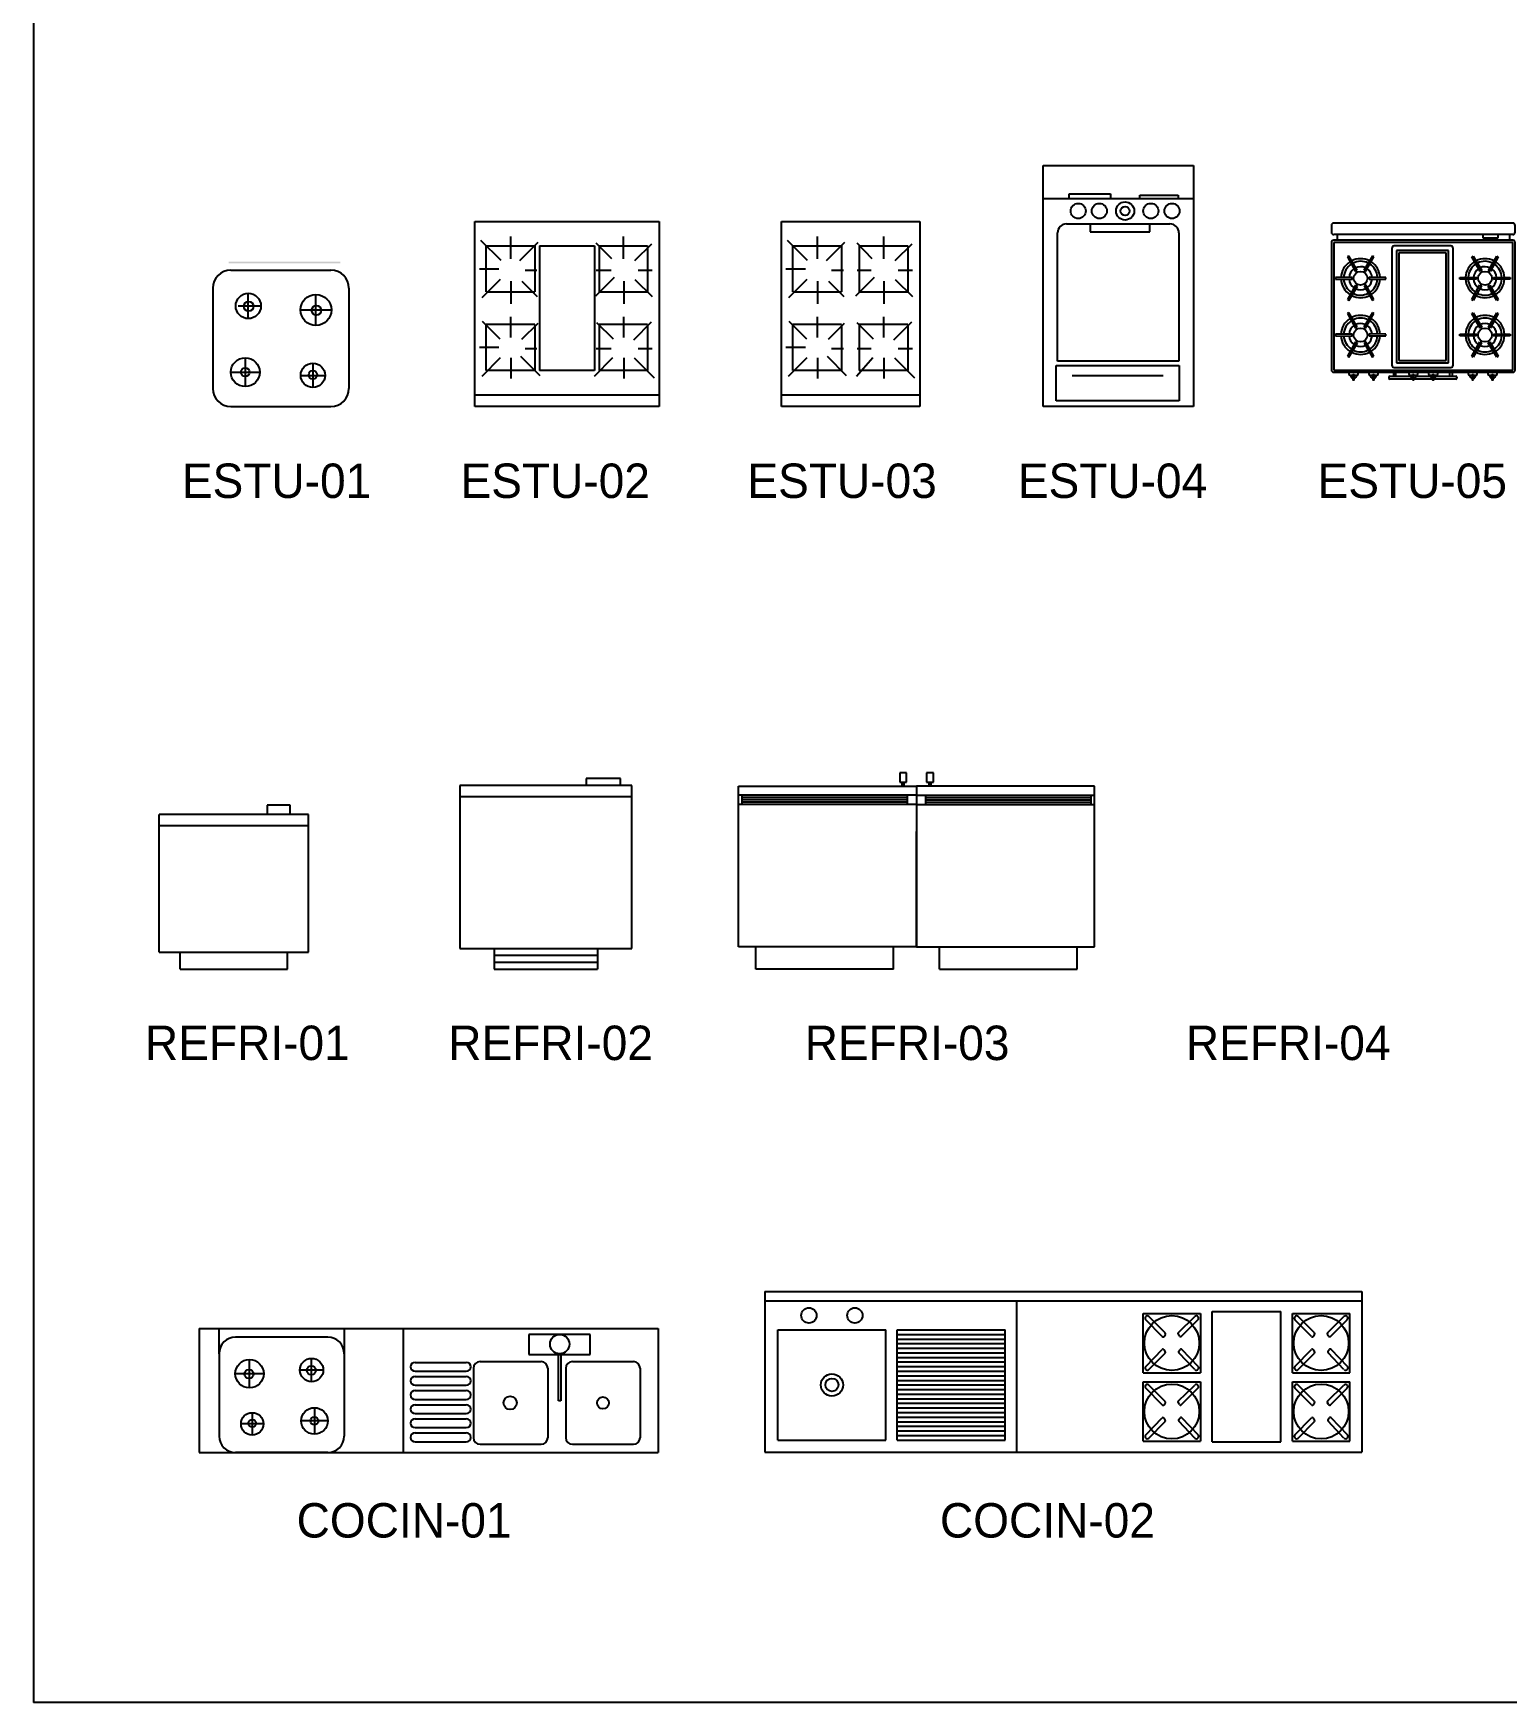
# Model space of a CAD drawing. Header units: millimetres. Extents: x 203.7 to 271.7, y 165.9 to 194.2.
# Drawn here: x 250.18 to 256.6, y 165.89 to 173.16 of the extents above; entities that cross this region are included whole.
import ezdxf

# ---------------------------------------------------------------- set-up
doc = ezdxf.new("R2010")
doc.units = ezdxf.units.MM
doc.layers.add('ACCESORI', color=252, linetype='Continuous')

# ---------------------------------------------------------------- blocks, each defined once
blk = doc.blocks.new('ESTU-05')
for p, q in [((0.3991, 0.0011), (-0.3809, 0.0011)), ((-0.3909, -0.0089), (-0.3909, -0.0389)), ((0.3991, -0.0489), (-0.3809, -0.0489)), ((-0.3659, -0.0489), (-0.3659, -0.0739)), ((0.268, -0.0489), (0.268, -0.0634)), ((0.268, -0.0634), (0.3352, -0.0634)), ((0.2736, -0.0634), (0.2736, -0.0665)), ((0.2736, -0.0665), (0.3305, -0.0721)), ((0.3305, -0.0721), (0.33, -0.0634)), ((0.3352, -0.0634), (0.3352, -0.0489)), ((0.3841, -0.0489), (0.3841, -0.0739)), ((0.4091, -0.0389), (0.4091, -0.0089)), ((-0.3909, -0.0839), (-0.3909, -0.6389)), ((0.3991, -0.0739), (-0.3809, -0.0739)), ((0.3991, -0.0839), (-0.3809, -0.0839)), ((-0.3809, -0.0839), (-0.3809, -0.6389)), ((-0.3153, -0.1427), (-0.3217, -0.1464)), ((-0.2791, -0.2054), (-0.3153, -0.1427)), ((-0.2125, -0.1427), (-0.2497, -0.2048)), ((-0.2061, -0.1464), (-0.2125, -0.1427)), ((-0.1277, -0.1085), (-0.1277, -0.6179)), ((0.1289, -0.0985), (-0.1177, -0.0985)), ((0.1189, -0.1185), (-0.1077, -0.1185)), ((-0.1077, -0.1185), (-0.1077, -0.6079)), ((0.1089, -0.1285), (-0.0977, -0.1285)), ((-0.0977, -0.1285), (-0.0977, -0.5979)), ((0.1089, -0.5979), (0.1089, -0.1285)), ((0.1189, -0.6079), (0.1189, -0.1185)), ((0.1389, -0.6179), (0.1389, -0.1085)), ((0.2199, -0.1464), (0.2263, -0.1427)), ((0.2263, -0.1427), (0.2636, -0.2048)), ((0.2929, -0.2054), (0.3291, -0.1427)), ((0.3291, -0.1427), (0.3355, -0.1464)), ((0.3991, -0.6389), (0.3991, -0.0839)), ((0.4091, -0.6389), (0.4091, -0.0839)), ((-0.3217, -0.1464), (-0.2865, -0.2097)), ((-0.2865, -0.2097), (-0.2791, -0.2054)), ((-0.2497, -0.2048), (-0.2423, -0.2091)), ((-0.2423, -0.2091), (-0.2061, -0.1464)), ((0.2561, -0.2091), (0.2199, -0.1464)), ((0.2636, -0.2048), (0.2561, -0.2091)), ((0.3004, -0.2097), (0.2929, -0.2054)), ((0.3355, -0.1464), (0.3004, -0.2097)), ((-0.3007, -0.2354), (-0.3731, -0.2354)), ((-0.3731, -0.2354), (-0.3731, -0.2428)), ((-0.3731, -0.2428), (-0.3007, -0.244)), ((-0.2855, -0.2692), (-0.3217, -0.3318)), ((-0.3153, -0.3355), (-0.278, -0.2735)), ((-0.3007, -0.244), (-0.3007, -0.2354)), ((-0.278, -0.2735), (-0.2855, -0.2692)), ((-0.2412, -0.2685), (-0.2487, -0.2728)), ((-0.2487, -0.2728), (-0.2125, -0.3355)), ((-0.2061, -0.3318), (-0.2412, -0.2685)), ((-0.1547, -0.2354), (-0.2271, -0.2342)), ((-0.2271, -0.2342), (-0.2271, -0.2428)), ((-0.2271, -0.2428), (-0.1547, -0.2428)), ((-0.1547, -0.2428), (-0.1547, -0.2354)), ((0.1685, -0.2354), (0.2409, -0.2342)), ((0.1685, -0.2428), (0.1685, -0.2354)), ((0.2409, -0.2428), (0.1685, -0.2428)), ((0.2199, -0.3318), (0.2551, -0.2685)), ((0.2625, -0.2728), (0.2263, -0.3355)), ((0.2409, -0.2342), (0.2409, -0.2428)), ((0.2551, -0.2685), (0.2625, -0.2728)), ((0.2919, -0.2735), (0.2993, -0.2692)), ((0.3291, -0.3355), (0.2919, -0.2735)), ((0.2993, -0.2692), (0.3355, -0.3318)), ((0.3145, -0.2354), (0.3869, -0.2354)), ((0.3145, -0.244), (0.3145, -0.2354)), ((0.3869, -0.2428), (0.3145, -0.244)), ((0.3869, -0.2354), (0.3869, -0.2428)), ((-0.3217, -0.3318), (-0.3153, -0.3355)), ((-0.2125, -0.3355), (-0.2061, -0.3318)), ((0.2263, -0.3355), (0.2199, -0.3318)), ((0.3355, -0.3318), (0.3291, -0.3355)), ((-0.3153, -0.3898), (-0.3217, -0.3934)), ((-0.3217, -0.3934), (-0.2865, -0.4567)), ((-0.2791, -0.4524), (-0.3153, -0.3898)), ((-0.2125, -0.3898), (-0.2497, -0.4518)), ((-0.2423, -0.4561), (-0.2061, -0.3934)), ((-0.2061, -0.3934), (-0.2125, -0.3898)), ((0.2199, -0.3934), (0.2263, -0.3898)), ((0.2561, -0.4561), (0.2199, -0.3934)), ((0.2263, -0.3898), (0.2636, -0.4518)), ((0.2929, -0.4524), (0.3291, -0.3898)), ((0.3355, -0.3934), (0.3004, -0.4567)), ((0.3291, -0.3898), (0.3355, -0.3934)), ((-0.3731, -0.4825), (-0.3731, -0.4898)), ((-0.3007, -0.4825), (-0.3731, -0.4825)), ((-0.3731, -0.4898), (-0.3007, -0.4911)), ((-0.3007, -0.4911), (-0.3007, -0.4825)), ((-0.2865, -0.4567), (-0.2791, -0.4524)), ((-0.2497, -0.4518), (-0.2423, -0.4561)), ((-0.2271, -0.4812), (-0.2271, -0.4898)), ((-0.1547, -0.4825), (-0.2271, -0.4812)), ((-0.2271, -0.4898), (-0.1547, -0.4898)), ((-0.1547, -0.4897), (-0.1547, -0.4824)), ((0.1685, -0.4825), (0.2409, -0.4812)), ((0.1685, -0.4899), (0.1685, -0.4826)), ((0.2409, -0.4898), (0.1685, -0.4898)), ((0.2409, -0.4812), (0.2409, -0.4898)), ((0.2636, -0.4518), (0.2561, -0.4561)), ((0.3004, -0.4567), (0.2929, -0.4524)), ((0.3145, -0.4911), (0.3145, -0.4825)), ((0.3145, -0.4825), (0.3869, -0.4825)), ((0.3869, -0.4898), (0.3145, -0.4911)), ((0.3869, -0.4825), (0.3869, -0.4898)), ((-0.2855, -0.5162), (-0.3217, -0.5789)), ((-0.3217, -0.5789), (-0.3153, -0.5825)), ((-0.3153, -0.5825), (-0.278, -0.5205)), ((-0.278, -0.5205), (-0.2855, -0.5162)), ((-0.2412, -0.5156), (-0.2487, -0.5199)), ((-0.2487, -0.5199), (-0.2125, -0.5825)), ((-0.2061, -0.5789), (-0.2412, -0.5156)), ((-0.2125, -0.5825), (-0.2061, -0.5789)), ((0.2199, -0.5789), (0.2551, -0.5156)), ((0.2263, -0.5825), (0.2199, -0.5789)), ((0.2625, -0.5199), (0.2263, -0.5825)), ((0.2551, -0.5156), (0.2625, -0.5199)), ((0.2919, -0.5205), (0.2993, -0.5162)), ((0.3291, -0.5825), (0.2919, -0.5205)), ((0.2993, -0.5162), (0.3355, -0.5789)), ((0.3355, -0.5789), (0.3291, -0.5825)), ((-0.3809, -0.6389), (0.3991, -0.6389)), ((-0.3809, -0.6489), (0.3991, -0.6489)), ((-0.3146, -0.6489), (-0.3146, -0.6569)), ((-0.2746, -0.6569), (-0.2746, -0.6489)), ((-0.2281, -0.6489), (-0.2281, -0.6569)), ((-0.1881, -0.6569), (-0.1881, -0.6489)), ((-0.1203, -0.6489), (-0.1203, -0.6654)), ((-0.1177, -0.6279), (0.1289, -0.6279)), ((-0.1103, -0.6654), (-0.1103, -0.6489)), ((-0.1077, -0.6079), (0.1189, -0.6079)), ((-0.0977, -0.5979), (0.1089, -0.5979)), ((-0.0545, -0.6489), (-0.0545, -0.6569)), ((-0.0145, -0.6569), (-0.0145, -0.6489)), ((0.0321, -0.6489), (0.0321, -0.6569)), ((0.0721, -0.6569), (0.0721, -0.6489)), ((0.1249, -0.6654), (0.1249, -0.6489)), ((0.1349, -0.6489), (0.1349, -0.6654)), ((0.2043, -0.6489), (0.2043, -0.6569)), ((0.2443, -0.6569), (0.2443, -0.6489)), ((0.2907, -0.6489), (0.2907, -0.6569)), ((0.3307, -0.6569), (0.3307, -0.6489)), ((-0.3096, -0.6619), (-0.2975, -0.6619)), ((-0.2975, -0.66), (-0.2975, -0.6803)), ((-0.2965, -0.659), (-0.2926, -0.659)), ((-0.2965, -0.6813), (-0.2926, -0.6813)), ((-0.2916, -0.6803), (-0.2916, -0.66)), ((-0.2916, -0.6619), (-0.2796, -0.6619)), ((-0.2231, -0.6619), (-0.2111, -0.6619)), ((-0.2111, -0.66), (-0.2111, -0.6803)), ((-0.2101, -0.659), (-0.2062, -0.659)), ((-0.2101, -0.6813), (-0.2062, -0.6813)), ((-0.2052, -0.6803), (-0.2052, -0.66)), ((-0.2052, -0.6619), (-0.1931, -0.6619)), ((-0.1404, -0.6704), (-0.1404, -0.674)), ((-0.1354, -0.6654), (-0.0471, -0.6654)), ((-0.0374, -0.679), (-0.1354, -0.679)), ((-0.0495, -0.6619), (-0.0374, -0.6619)), ((-0.0374, -0.66), (-0.0374, -0.6803)), ((-0.0364, -0.659), (-0.0326, -0.659)), ((-0.0364, -0.6813), (-0.0326, -0.6813)), ((-0.0316, -0.6803), (-0.0316, -0.66)), ((-0.0316, -0.6619), (-0.0195, -0.6619)), ((0.0491, -0.679), (-0.0316, -0.679)), ((-0.0219, -0.6654), (0.0394, -0.6654)), ((0.0371, -0.6619), (0.0491, -0.6619)), ((0.0491, -0.66), (0.0491, -0.6803)), ((0.0501, -0.659), (0.054, -0.659)), ((0.0501, -0.6813), (0.054, -0.6813)), ((0.055, -0.6803), (0.055, -0.66)), ((0.055, -0.6619), (0.0671, -0.6619)), ((0.1508, -0.679), (0.055, -0.679)), ((0.0647, -0.6654), (0.1508, -0.6654)), ((0.1558, -0.6704), (0.1558, -0.674)), ((0.2093, -0.6619), (0.2214, -0.6619)), ((0.2214, -0.66), (0.2214, -0.6803)), ((0.2224, -0.659), (0.2262, -0.659)), ((0.2224, -0.6813), (0.2262, -0.6813)), ((0.2272, -0.6803), (0.2272, -0.66)), ((0.2272, -0.6619), (0.2393, -0.6619)), ((0.2957, -0.6619), (0.3078, -0.6619)), ((0.3078, -0.66), (0.3078, -0.6803)), ((0.3088, -0.659), (0.3127, -0.659)), ((0.3088, -0.6813), (0.3127, -0.6813)), ((0.3137, -0.6803), (0.3137, -0.66)), ((0.3137, -0.6619), (0.3257, -0.6619))]:
    blk.add_line(p, q)
for centre in [(-0.264, -0.2393), (0.2778, -0.2393), (-0.264, -0.4864), (0.2778, -0.4864)]:
    blk.add_circle(centre, 0.0302)
for centre, radius, start, end in [((-0.3809, -0.0089), 0.01, 90, 180), ((0.3991, -0.0089), 0.01, 360, 90), ((-0.3809, -0.0389), 0.01, 180, 270), ((0.3991, -0.0389), 0.01, 270, 360), ((-0.3809, -0.0839), 0.01, 90, 180), ((-0.1177, -0.1085), 0.01, 90, 180), ((0.1289, -0.1085), 0.01, 0, 90), ((0.3991, -0.0839), 0.01, 0, 90), ((-0.2641, -0.239), 0.085, 122.64753, 177.58), ((-0.2639, -0.2391), 0.0736, 123.33754, 177.13402), ((-0.264, -0.2393), 0.0503, 125.13945, 175.5702), ((-0.2641, -0.239), 0.085, 62.58907, 117.41028), ((-0.2639, -0.2391), 0.0736, 63.33754, 117.13402), ((-0.264, -0.2393), 0.0503, 65.37866, 115.60828), ((-0.264, -0.2393), 0.0503, 5.57548, 55.84519), ((-0.2639, -0.2391), 0.0736, 3.33754, 57.13402), ((-0.2641, -0.239), 0.085, 2.7, 57.34914), ((0.2779, -0.239), 0.085, 122.65086, 177.3), ((0.2777, -0.2391), 0.0736, 122.86598, 176.66246), ((0.2778, -0.2393), 0.0503, 124.15481, 174.42452), ((0.2779, -0.239), 0.085, 62.58972, 117.41093), ((0.2777, -0.2391), 0.0736, 62.86598, 116.66246), ((0.2778, -0.2393), 0.0503, 64.39172, 114.62134), ((0.2778, -0.2393), 0.0503, 4.4298, 54.86055), ((0.2777, -0.2391), 0.0736, 2.86598, 56.66246), ((0.2779, -0.239), 0.085, 2.42, 57.35247), ((-0.2641, -0.239), 0.085, 182.81695, 237.68856), ((-0.2639, -0.2391), 0.0736, 183.33754, 237.13402), ((-0.264, -0.2393), 0.0503, 185.097, 235.76905), ((-0.264, -0.2393), 0.0503, 245.29371, 296.00592), ((-0.264, -0.2393), 0.0503, 305.53298, 356.04398), ((-0.2639, -0.2391), 0.0736, 303.33754, 357.13402), ((-0.2641, -0.239), 0.085, 302.86942, 357.45772), ((0.2779, -0.239), 0.085, 182.54228, 237.13058), ((0.2777, -0.2391), 0.0736, 182.86598, 236.66246), ((0.2778, -0.2393), 0.0503, 183.95602, 234.46702), ((0.2778, -0.2393), 0.0503, 243.99408, 294.70629), ((0.2778, -0.2393), 0.0503, 304.23095, 354.903), ((0.2777, -0.2391), 0.0736, 302.86598, 356.66246), ((0.2779, -0.239), 0.085, 302.31144, 357.18305), ((-0.2641, -0.239), 0.085, 242.92791, 297.62742), ((-0.2639, -0.2391), 0.0736, 243.33754, 297.13402), ((0.2779, -0.239), 0.085, 242.37258, 297.07209), ((0.2777, -0.2391), 0.0736, 242.86598, 296.66246), ((-0.2641, -0.4861), 0.085, 122.64753, 177.58), ((-0.2639, -0.4862), 0.0736, 123.33754, 177.13402), ((-0.2641, -0.4861), 0.085, 62.58907, 117.41028), ((-0.2639, -0.4862), 0.0736, 63.33754, 117.13402), ((-0.264, -0.4864), 0.0503, 65.37866, 115.60828), ((-0.2639, -0.4862), 0.0736, 3.33754, 57.13402), ((-0.2641, -0.4861), 0.085, 2.7, 57.34914), ((0.2779, -0.4861), 0.085, 122.65086, 177.3), ((0.2777, -0.4862), 0.0736, 122.86598, 176.66246), ((0.2779, -0.4861), 0.085, 62.58972, 117.41093), ((0.2777, -0.4862), 0.0736, 62.86598, 116.66246), ((0.2778, -0.4864), 0.0503, 64.39172, 114.62134), ((0.2777, -0.4862), 0.0736, 2.86598, 56.66246), ((0.2779, -0.4861), 0.085, 2.42, 57.35247), ((-0.2641, -0.4861), 0.085, 182.81695, 237.68856), ((-0.2639, -0.4862), 0.0736, 183.33754, 237.13402), ((-0.264, -0.4864), 0.0503, 125.13945, 175.5702), ((-0.264, -0.4864), 0.0503, 185.097, 235.76905), ((-0.264, -0.4864), 0.0503, 5.57548, 55.84519), ((-0.264, -0.4864), 0.0503, 305.53298, 356.04398), ((-0.2639, -0.4862), 0.0736, 303.33754, 357.13402), ((-0.2641, -0.4861), 0.085, 302.86942, 357.45772), ((0.2779, -0.4861), 0.085, 182.54228, 237.13058), ((0.2777, -0.4862), 0.0736, 182.86598, 236.66246), ((0.2778, -0.4864), 0.0503, 183.95602, 234.46702), ((0.2778, -0.4864), 0.0503, 124.15481, 174.42452), ((0.2778, -0.4864), 0.0503, 304.23095, 354.903), ((0.2778, -0.4864), 0.0503, 4.4298, 54.86055), ((0.2777, -0.4862), 0.0736, 302.86598, 356.66246), ((0.2779, -0.4861), 0.085, 302.31144, 357.18305), ((-0.2641, -0.4861), 0.085, 242.92791, 297.62742), ((-0.2639, -0.4862), 0.0736, 243.33754, 297.13402), ((-0.264, -0.4864), 0.0503, 245.29371, 296.00592), ((0.2779, -0.4861), 0.085, 242.37258, 297.07209), ((0.2777, -0.4862), 0.0736, 242.86598, 296.66246), ((0.2778, -0.4864), 0.0503, 243.99408, 294.70629), ((-0.3809, -0.6389), 0.01, 180, 270), ((-0.1177, -0.6179), 0.01, 180, 270), ((0.1289, -0.6179), 0.01, 270, 0), ((0.3991, -0.6389), 0.01, 270, 0), ((-0.3096, -0.6569), 0.005, 180, 270), ((-0.2946, -0.6625), 0.0129, 177.39525, 256.86344), ((-0.2965, -0.66), 0.001, 90, 180), ((-0.2965, -0.6803), 0.001, 180, 270), ((-0.2926, -0.66), 0.001, 0, 90), ((-0.2926, -0.6803), 0.001, 270, 0), ((-0.2946, -0.6625), 0.0129, 283.13656, 2.60475), ((-0.2796, -0.6569), 0.005, 270, 0), ((-0.2231, -0.6569), 0.005, 180, 270), ((-0.2081, -0.6625), 0.0129, 177.39525, 256.86344), ((-0.2101, -0.66), 0.001, 90, 180), ((-0.2101, -0.6803), 0.001, 180, 270), ((-0.2062, -0.66), 0.001, 0, 90), ((-0.2062, -0.6803), 0.001, 270, 0), ((-0.2081, -0.6625), 0.0129, 283.13656, 2.60475), ((-0.1931, -0.6569), 0.005, 270, 0), ((-0.1354, -0.6704), 0.005, 90, 180), ((-0.1354, -0.674), 0.005, 180, 270), ((-0.1394, -0.678), 0.001, 180, 270), ((-0.0495, -0.6569), 0.005, 180, 270), ((-0.0345, -0.6625), 0.0129, 177.39525, 256.86344), ((-0.0364, -0.66), 0.001, 90, 180), ((-0.0364, -0.6803), 0.001, 180, 270), ((-0.0326, -0.66), 0.001, 0, 90), ((-0.0326, -0.6803), 0.001, 270, 0), ((-0.0345, -0.6625), 0.0129, 283.13656, 2.60475), ((-0.0195, -0.6569), 0.005, 270, 0), ((0.0371, -0.6569), 0.005, 180, 270), ((0.0521, -0.6625), 0.0129, 177.39525, 256.86344), ((0.0501, -0.66), 0.001, 90, 180), ((0.0501, -0.6803), 0.001, 180, 270), ((0.054, -0.66), 0.001, 0, 90), ((0.054, -0.6803), 0.001, 270, 0), ((0.0521, -0.6625), 0.0129, 283.13656, 2.60475), ((0.0671, -0.6569), 0.005, 270, 0), ((0.1508, -0.6704), 0.005, 0, 90), ((0.1508, -0.674), 0.005, 270, 0), ((0.2093, -0.6569), 0.005, 180, 270), ((0.2243, -0.6625), 0.0129, 177.39525, 256.86344), ((0.2224, -0.66), 0.001, 90, 180), ((0.2224, -0.6803), 0.001, 180, 270), ((0.2262, -0.66), 0.001, 0, 90), ((0.2262, -0.6803), 0.001, 270, 0), ((0.2243, -0.6625), 0.0129, 283.13656, 2.60475), ((0.2393, -0.6569), 0.005, 270, 0), ((0.2957, -0.6569), 0.005, 180, 270), ((0.3107, -0.6625), 0.0129, 177.39525, 256.86344), ((0.3088, -0.66), 0.001, 90, 180), ((0.3088, -0.6803), 0.001, 180, 270), ((0.3127, -0.66), 0.001, 0, 90), ((0.3127, -0.6803), 0.001, 270, 0), ((0.3107, -0.6625), 0.0129, 283.13656, 2.60475), ((0.3257, -0.6569), 0.005, 270, 0)]:
    blk.add_arc(centre, radius, start, end)

msp = doc.modelspace()

# ---------------------------------------------------------------- linework, layer by layer
at = {"color": 5}
for p in [(250.1824, 193.8946), (271.6824, 165.8946)]:
    msp.add_line(p, (250.1824, 165.8946), dxfattribs=at)
at = {"layer": 'ACCESORI'}
for p, q in [((254.5796, 172.5889), (255.2342, 172.5889)), ((254.5796, 171.5394), (254.5796, 172.5889)), ((255.2342, 172.5889), (255.2342, 171.5394)), ((254.6927, 172.4661), (254.8734, 172.4661)), ((254.6927, 172.4471), (254.6927, 172.4661)), ((254.8734, 172.4661), (254.8734, 172.4455)), ((255.0006, 172.4601), (255.1674, 172.4601)), ((255.0006, 172.4459), (255.0006, 172.4601)), ((255.1674, 172.4601), (255.1674, 172.4458)), ((254.5803, 172.4461), (255.2324, 172.4461)), ((252.105, 172.3455), (252.9071, 172.3455)), ((252.105, 171.5394), (252.105, 172.3455)), ((252.9071, 172.3455), (252.9071, 171.5394)), ((253.4401, 171.5394), (253.4401, 172.3455)), ((253.4401, 172.3455), (254.0422, 172.3455)), ((254.0422, 172.3455), (254.0422, 171.5394)), ((254.6815, 172.3347), (255.1319, 172.3347)), ((254.785, 172.3332), (254.785, 172.3007)), ((255.0441, 172.3007), (255.0441, 172.3326)), ((252.2193, 172.175), (252.1316, 172.2627)), ((252.155, 172.0387), (252.155, 172.2387)), ((252.155, 172.2387), (252.3661, 172.2387)), ((252.2606, 172.2807), (252.2606, 172.1829)), ((252.3008, 172.175), (252.3809, 172.255)), ((252.3661, 172.2387), (252.3661, 172.0387)), ((252.3861, 172.2387), (252.6261, 172.2387)), ((252.3861, 172.2387), (252.3861, 171.6962)), ((252.6261, 172.2387), (252.6261, 171.6962)), ((252.7018, 172.1829), (252.6335, 172.2513)), ((252.6461, 172.2387), (252.8571, 172.2387)), ((252.6461, 172.2387), (252.6461, 172.0387)), ((252.7516, 172.2807), (252.7516, 172.1829)), ((252.8024, 172.175), (252.8759, 172.2484)), ((252.8571, 172.2387), (252.8571, 172.0387)), ((253.5544, 172.175), (253.4667, 172.2627)), ((253.4901, 172.2387), (253.7012, 172.2387)), ((253.4901, 172.0387), (253.4901, 172.2387)), ((253.5956, 172.2807), (253.5956, 172.1829)), ((253.6358, 172.175), (253.7159, 172.255)), ((253.7012, 172.2387), (253.7012, 172.0387)), ((253.8348, 172.1829), (253.7704, 172.2513)), ((253.779, 172.2387), (253.779, 172.0387)), ((253.779, 172.2387), (253.9901, 172.2387)), ((253.8846, 172.2807), (253.8846, 172.1829)), ((253.9354, 172.175), (254.0089, 172.2484)), ((253.9901, 172.2387), (253.9901, 172.0387)), ((254.6423, 171.7375), (254.6423, 172.2956)), ((254.785, 172.3007), (255.0441, 172.3007)), ((255.171, 172.2956), (255.171, 171.7375)), ((251.0425, 172.1332), (251.4784, 172.1332)), ((252.1246, 172.1387), (252.2093, 172.1387)), ((252.2157, 172.0931), (252.1352, 172.0127)), ((252.2616, 172.0851), (252.2616, 171.9874)), ((252.3103, 172.0851), (252.3763, 172.0192)), ((252.3235, 172.134), (252.3754, 172.134)), ((252.7114, 172.1011), (252.6302, 172.0198)), ((252.6331, 172.134), (252.6982, 172.134)), ((252.7537, 172.0851), (252.7537, 171.9874)), ((252.8024, 172.0931), (252.8774, 172.0181)), ((252.8156, 172.134), (252.8776, 172.134)), ((253.4597, 172.1387), (253.5443, 172.1387)), ((253.5507, 172.0931), (253.4703, 172.0127)), ((253.5967, 172.0851), (253.5967, 171.9874)), ((253.6454, 172.0851), (253.7114, 172.0192)), ((253.6586, 172.134), (253.7105, 172.134)), ((253.8443, 172.1011), (253.7631, 172.0198)), ((253.7704, 172.134), (253.8311, 172.134)), ((253.8867, 172.0851), (253.8867, 171.9874)), ((253.9354, 172.0931), (254.0104, 172.0181)), ((253.9486, 172.134), (254.0105, 172.134)), ((250.9642, 172.055), (250.9642, 171.6176)), ((251.1185, 171.9223), (251.1185, 172.0325)), ((251.4128, 171.893), (251.4128, 172.0274)), ((251.5567, 172.055), (251.5567, 171.6176)), ((252.155, 172.0387), (252.3661, 172.0387)), ((252.6461, 172.0387), (252.8571, 172.0387)), ((253.4901, 172.0387), (253.7012, 172.0387)), ((253.779, 172.0387), (253.9901, 172.0387)), ((251.0736, 171.9774), (251.1736, 171.9774)), ((251.3456, 171.9602), (251.48, 171.9602)), ((251.48, 171.9602), (251.48, 171.9602)), ((252.2157, 171.8327), (252.1385, 171.9098)), ((252.3661, 171.8962), (252.155, 171.8962)), ((252.155, 171.6962), (252.155, 171.8962)), ((252.2616, 171.8407), (252.2616, 171.9305)), ((252.3103, 171.8327), (252.3804, 171.9028)), ((252.3661, 171.8962), (252.3661, 171.6962)), ((252.7082, 171.8327), (252.6367, 171.9043)), ((252.6461, 171.8962), (252.6461, 171.6962)), ((252.8571, 171.8962), (252.6461, 171.8962)), ((252.7537, 171.8407), (252.7537, 171.9305)), ((252.7969, 171.8303), (252.8749, 171.9083)), ((252.8571, 171.8962), (252.8571, 171.6962)), ((253.5507, 171.8327), (253.4736, 171.9098)), ((253.4901, 171.6962), (253.4901, 171.8962)), ((253.7012, 171.8962), (253.4901, 171.8962)), ((253.5967, 171.8407), (253.5967, 171.9305)), ((253.6454, 171.8327), (253.7155, 171.9028)), ((253.7012, 171.8962), (253.7012, 171.6962)), ((253.8412, 171.8327), (253.7696, 171.9043)), ((253.9901, 171.8962), (253.779, 171.8962)), ((253.779, 171.8962), (253.779, 171.6962)), ((253.8867, 171.8407), (253.8867, 171.9305)), ((253.9298, 171.8303), (254.0078, 171.9083)), ((253.9901, 171.8962), (253.9901, 171.6962)), ((252.2093, 171.7962), (252.1246, 171.7962)), ((253.5443, 171.7962), (253.4597, 171.7962)), ((251.1052, 171.7518), (251.1052, 171.6262)), ((251.3997, 171.7281), (251.3997, 171.6222)), ((252.2157, 171.7509), (252.135, 171.6702)), ((252.2616, 171.7509), (252.2616, 171.661)), ((252.304, 171.7588), (252.3877, 171.6751)), ((252.3235, 171.7918), (252.3754, 171.7918)), ((252.705, 171.7509), (252.6252, 171.671)), ((252.6331, 171.7918), (252.6982, 171.7918)), ((252.7537, 171.7509), (252.7537, 171.661)), ((252.7993, 171.7509), (252.8862, 171.6639)), ((252.8156, 171.7918), (252.8776, 171.7918)), ((253.5507, 171.7509), (253.4701, 171.6702)), ((253.5967, 171.7509), (253.5967, 171.661)), ((253.639, 171.7588), (253.7228, 171.6751)), ((253.6586, 171.7918), (253.7105, 171.7918)), ((253.838, 171.7509), (253.7665, 171.671)), ((253.7704, 171.7918), (253.8311, 171.7918)), ((253.8867, 171.7509), (253.8867, 171.661)), ((253.9322, 171.7509), (254.0191, 171.6639)), ((253.9486, 171.7918), (254.0105, 171.7918)), ((255.171, 171.7375), (254.6423, 171.7375)), ((251.0425, 171.689), (251.168, 171.689)), ((251.3468, 171.6752), (251.4526, 171.6752)), ((252.3661, 171.6962), (252.155, 171.6962)), ((252.6261, 171.6962), (252.3861, 171.6962)), ((252.8571, 171.6962), (252.6461, 171.6962)), ((253.7012, 171.6962), (253.4901, 171.6962)), ((253.9901, 171.6962), (253.779, 171.6962)), ((254.6362, 171.5637), (254.6362, 171.7175)), ((254.6362, 171.7175), (255.1728, 171.7175)), ((254.7059, 171.675), (255.1031, 171.675)), ((255.1728, 171.7175), (255.1728, 171.5637)), ((252.9071, 171.5894), (252.105, 171.5894)), ((254.0422, 171.5894), (253.4401, 171.5894)), ((251.0425, 171.5394), (251.4784, 171.5394)), ((252.9071, 171.5394), (252.105, 171.5394)), ((254.0422, 171.5394), (253.4401, 171.5394)), ((255.2342, 171.5394), (254.5796, 171.5394)), ((255.1728, 171.5637), (254.6362, 171.5637)), ((252.5892, 169.9194), (252.5892, 169.8894)), ((252.7392, 169.9194), (252.5892, 169.9194)), ((252.7392, 169.8894), (252.7392, 169.9194)), ((253.9851, 169.9434), (253.9551, 169.9434)), ((253.9551, 169.9434), (253.9551, 169.9034)), ((253.9551, 169.9034), (253.9851, 169.9034)), ((253.9651, 169.9034), (253.9651, 169.8865)), ((253.9751, 169.8865), (253.9751, 169.9034)), ((253.9851, 169.9034), (253.9851, 169.9434)), ((254.0719, 169.9434), (254.0719, 169.9034)), ((254.1019, 169.9434), (254.0719, 169.9434)), ((254.0719, 169.9034), (254.1019, 169.9034)), ((254.0819, 169.9034), (254.0819, 169.8865)), ((254.0919, 169.8865), (254.0919, 169.9034)), ((254.1019, 169.9034), (254.1019, 169.9434)), ((252.0392, 169.8894), (252.0392, 169.1794)), ((252.7892, 169.8894), (252.0392, 169.8894)), ((252.7892, 169.8394), (252.0392, 169.8394)), ((252.7892, 169.1794), (252.7892, 169.8894)), ((253.2535, 169.1865), (253.2535, 169.8865)), ((253.2535, 169.8865), (254.0285, 169.8865)), ((254.0285, 169.8465), (253.2535, 169.8465)), ((253.2685, 169.8065), (253.2685, 169.8465)), ((253.9885, 169.8365), (253.2685, 169.8365)), ((253.9885, 169.8065), (253.9885, 169.8465)), ((254.0285, 169.8865), (254.0285, 169.1865)), ((254.8041, 169.8865), (254.0285, 169.8865)), ((254.0285, 169.8865), (254.0285, 169.1865)), ((254.0285, 169.8465), (254.8041, 169.8465)), ((254.0685, 169.8065), (254.0685, 169.8465)), ((254.0685, 169.8365), (254.7885, 169.8365)), ((254.7885, 169.8065), (254.7885, 169.8465)), ((254.8041, 169.1865), (254.8041, 169.8865)), ((251.3804, 169.7628), (250.7304, 169.7628)), ((250.7304, 169.1628), (250.7304, 169.7628)), ((251.2004, 169.8028), (251.2004, 169.7628)), ((251.3004, 169.8028), (251.2004, 169.8028)), ((251.3004, 169.7628), (251.3004, 169.8028)), ((251.3804, 169.1628), (251.3804, 169.7628)), ((254.0285, 169.8065), (253.2535, 169.8065)), ((253.9885, 169.8265), (253.2685, 169.8265)), ((253.9885, 169.8165), (253.2685, 169.8165)), ((254.0285, 169.8065), (254.8041, 169.8065)), ((254.0685, 169.8265), (254.7885, 169.8265)), ((254.0685, 169.8165), (254.7885, 169.8165)), ((251.3804, 169.7128), (250.7304, 169.7128)), ((254.0285, 169.1865), (254.0285, 169.6893)), ((254.0285, 169.1865), (254.0285, 169.6893)), ((252.0392, 169.1794), (252.7892, 169.1794)), ((252.1892, 169.1794), (252.1892, 169.0894)), ((252.6392, 169.1794), (252.6392, 169.0894)), ((254.0285, 169.1865), (253.2535, 169.1865)), ((253.3285, 169.0894), (253.3285, 169.1865)), ((253.9285, 169.0894), (253.9285, 169.1865)), ((254.0285, 169.1865), (254.8041, 169.1865)), ((254.1285, 169.0894), (254.1285, 169.1865)), ((254.7285, 169.0894), (254.7285, 169.1865)), ((250.7304, 169.1628), (251.3804, 169.1628)), ((250.8218, 169.0894), (250.8218, 169.1628)), ((251.289, 169.0894), (251.289, 169.1628)), ((252.1892, 169.1494), (252.6392, 169.1494)), ((252.1892, 169.1194), (252.6392, 169.1194)), ((250.8218, 169.0894), (251.289, 169.0894)), ((252.1892, 169.0894), (252.6392, 169.0894)), ((253.9285, 169.0894), (253.3285, 169.0894)), ((254.1285, 169.0894), (254.7285, 169.0894)), ((253.3684, 167.685), (255.9684, 167.685)), ((253.3684, 167.685), (253.3684, 166.985)), ((255.9684, 167.685), (255.9684, 166.985)), ((253.3684, 167.645), (255.9684, 167.645)), ((254.4649, 166.985), (254.4649, 167.6382)), ((255.0155, 167.5896), (255.2655, 167.5896)), ((255.0155, 167.5896), (255.2655, 167.5896)), ((255.0155, 167.3313), (255.0155, 167.5896)), ((255.1118, 167.5045), (255.0408, 167.576)), ((255.1682, 167.5054), (255.24, 167.5761)), ((255.2655, 167.5896), (255.2655, 167.3313)), ((255.3155, 167.5987), (255.6155, 167.5987)), ((255.3155, 167.3805), (255.3155, 167.5987)), ((255.6155, 167.3805), (255.6155, 167.5987)), ((255.6655, 167.5896), (255.9155, 167.5896)), ((255.6655, 167.5896), (255.9155, 167.5896)), ((255.6655, 167.3313), (255.6655, 167.5896)), ((255.7618, 167.5045), (255.6908, 167.576)), ((255.8182, 167.5054), (255.89, 167.5761)), ((255.9155, 167.3313), (255.9155, 167.5896)), ((250.904, 167.5236), (252.904, 167.5236)), ((250.904, 167.5236), (250.904, 166.9836)), ((250.9911, 167.4143), (250.9911, 167.5236)), ((251.5362, 167.5236), (251.5362, 167.4143)), ((251.7929, 167.5236), (251.7929, 166.9836)), ((252.904, 167.5236), (252.904, 166.9836)), ((253.4249, 167.0382), (253.4249, 167.5182)), ((253.4249, 167.5182), (253.8949, 167.5182)), ((253.8949, 167.0382), (253.8949, 167.5182)), ((253.9449, 167.5182), (254.4149, 167.5182)), ((253.9449, 167.0382), (253.9449, 167.5182)), ((254.4149, 167.0382), (254.4149, 167.5182)), ((255.0255, 167.5747), (255.0255, 167.5747)), ((255.0989, 167.4891), (255.0266, 167.562)), ((255.181, 167.4898), (255.254, 167.5618)), ((255.2553, 167.5746), (255.2553, 167.5746)), ((255.6755, 167.5747), (255.6755, 167.5747)), ((255.7489, 167.4891), (255.6766, 167.562)), ((255.831, 167.4898), (255.904, 167.5618)), ((255.9053, 167.5746), (255.9053, 167.5746)), ((250.9911, 167.4579), (250.9911, 167.0556)), ((251.4642, 167.4863), (251.0631, 167.4863)), ((251.5362, 167.4579), (251.5362, 167.0556)), ((252.3397, 167.4984), (252.3397, 167.4103)), ((252.6078, 167.4984), (252.3397, 167.4984)), ((252.6078, 167.4103), (252.6078, 167.4984)), ((253.9449, 167.4982), (254.4149, 167.4982)), ((253.9449, 167.4782), (254.4149, 167.4782)), ((253.9449, 167.4582), (254.4149, 167.4582)), ((253.9449, 167.4382), (254.4149, 167.4382)), ((255.0265, 167.359), (255.0981, 167.4324)), ((255.1116, 167.4235), (255.1058, 167.4318)), ((255.1065, 167.4898), (255.1123, 167.4982)), ((255.1733, 167.4906), (255.1676, 167.499)), ((255.17, 167.4244), (255.176, 167.4327)), ((255.2563, 167.3573), (255.1837, 167.4332)), ((255.6765, 167.359), (255.7481, 167.4324)), ((255.7616, 167.4235), (255.7558, 167.4318)), ((255.7565, 167.4898), (255.7623, 167.4982)), ((255.8233, 167.4906), (255.8176, 167.499)), ((255.82, 167.4244), (255.826, 167.4327)), ((255.9063, 167.3573), (255.8337, 167.4332)), ((251.1235, 167.2654), (251.1235, 167.3889)), ((251.3942, 167.2922), (251.3942, 167.3937)), ((251.8446, 167.3766), (252.0679, 167.3766)), ((252.1277, 167.3796), (252.3941, 167.3796)), ((252.3397, 167.4103), (252.6078, 167.4103)), ((252.4686, 167.2083), (252.4686, 167.4155)), ((252.4788, 167.4152), (252.4788, 167.2083)), ((252.5298, 167.3796), (252.7962, 167.3796)), ((253.9449, 167.4182), (254.4149, 167.4182)), ((253.9449, 167.3982), (254.4149, 167.3982)), ((253.9449, 167.3782), (254.4149, 167.3782)), ((253.9449, 167.3582), (254.4149, 167.3582)), ((255.0408, 167.345), (255.1111, 167.4172)), ((255.2401, 167.3453), (255.1705, 167.418)), ((255.3155, 167.0305), (255.3155, 167.3805)), ((255.6155, 167.0305), (255.6155, 167.3805)), ((255.6908, 167.345), (255.7611, 167.4172)), ((255.8901, 167.3453), (255.8205, 167.418)), ((251.1852, 167.3271), (251.0617, 167.3271)), ((251.0617, 167.3271), (251.0617, 167.3271)), ((251.445, 167.343), (251.3435, 167.343)), ((251.8446, 167.3382), (252.0679, 167.3382)), ((251.8446, 167.3151), (252.0679, 167.3151)), ((252.0989, 167.3508), (252.0989, 167.0484)), ((252.4229, 167.3508), (252.4229, 167.0484)), ((252.501, 167.3508), (252.501, 167.0484)), ((252.825, 167.3508), (252.825, 167.0484)), ((253.9449, 167.3382), (254.4149, 167.3382)), ((253.9449, 167.3182), (254.4149, 167.3182)), ((253.9449, 167.2982), (254.4149, 167.2982)), ((255.0155, 167.3313), (255.2655, 167.3313)), ((255.0155, 167.0331), (255.0155, 167.2913)), ((255.0155, 167.2913), (255.2655, 167.2913)), ((255.0255, 167.3462), (255.0255, 167.3462)), ((255.2555, 167.3463), (255.2569, 167.3483)), ((255.2655, 167.2913), (255.2655, 167.0331)), ((255.6655, 167.3313), (255.9155, 167.3313)), ((255.6655, 167.0331), (255.6655, 167.2913)), ((255.6655, 167.2913), (255.9155, 167.2913)), ((255.6755, 167.3462), (255.6755, 167.3462)), ((255.9055, 167.3463), (255.9069, 167.3483)), ((255.9155, 167.0331), (255.9155, 167.2913)), ((251.8446, 167.2767), (252.0679, 167.2767)), ((251.8446, 167.2536), (252.0679, 167.2536)), ((251.8446, 167.2152), (252.0679, 167.2152)), ((253.9449, 167.2782), (254.4149, 167.2782)), ((253.9449, 167.2582), (254.4149, 167.2582)), ((253.9449, 167.2382), (254.4149, 167.2382)), ((253.9449, 167.2182), (254.4149, 167.2182)), ((255.0255, 167.2765), (255.0255, 167.2765)), ((255.0989, 167.1909), (255.0266, 167.2637)), ((255.1118, 167.2063), (255.0408, 167.2778)), ((255.1682, 167.2071), (255.24, 167.2778)), ((255.181, 167.1916), (255.254, 167.2636)), ((255.2553, 167.2763), (255.2553, 167.2763)), ((255.6755, 167.2765), (255.6755, 167.2765)), ((255.7489, 167.1909), (255.6766, 167.2637)), ((255.7618, 167.2063), (255.6908, 167.2778)), ((255.8182, 167.2071), (255.89, 167.2778)), ((255.831, 167.1916), (255.904, 167.2636)), ((255.9053, 167.2763), (255.9053, 167.2763)), ((251.1355, 167.1572), (251.1355, 167.0598)), ((251.4064, 167.179), (251.4064, 167.0634)), ((251.8446, 167.192), (252.0679, 167.192)), ((251.8446, 167.1537), (252.0679, 167.1537)), ((252.4788, 167.2083), (252.4686, 167.2083)), ((253.9449, 167.1982), (254.4149, 167.1982)), ((253.9449, 167.1782), (254.4149, 167.1782)), ((253.9449, 167.1582), (254.4149, 167.1582)), ((255.1065, 167.1916), (255.1123, 167.1999)), ((255.1733, 167.1923), (255.1676, 167.2008)), ((255.7565, 167.1916), (255.7623, 167.1999)), ((255.8233, 167.1923), (255.8176, 167.2008)), ((251.1842, 167.1085), (251.0868, 167.1085)), ((251.4642, 167.1212), (251.3487, 167.1212)), ((251.8446, 167.1305), (252.0679, 167.1305)), ((251.8446, 167.0921), (252.0679, 167.0921)), ((251.8446, 167.069), (252.0679, 167.069)), ((253.9449, 167.1382), (254.4149, 167.1382)), ((253.9449, 167.1182), (254.4149, 167.1182)), ((253.9449, 167.0982), (254.4149, 167.0982)), ((253.9449, 167.0782), (254.4149, 167.0782)), ((255.0265, 167.0607), (255.0981, 167.1342)), ((255.0408, 167.0468), (255.1111, 167.1189)), ((255.1116, 167.1253), (255.1058, 167.1336)), ((255.17, 167.1262), (255.176, 167.1344)), ((255.2401, 167.047), (255.1705, 167.1198)), ((255.2563, 167.059), (255.1837, 167.135)), ((255.6765, 167.0607), (255.7481, 167.1342)), ((255.6908, 167.0468), (255.7611, 167.1189)), ((255.7616, 167.1253), (255.7558, 167.1336)), ((255.82, 167.1262), (255.826, 167.1344)), ((255.8901, 167.047), (255.8205, 167.1198)), ((255.9063, 167.059), (255.8337, 167.135)), ((251.8446, 167.0306), (252.0679, 167.0306)), ((252.1277, 167.0196), (252.3941, 167.0196)), ((252.5298, 167.0196), (252.7962, 167.0196)), ((253.4249, 167.0382), (253.8949, 167.0382)), ((253.9449, 167.0582), (254.4149, 167.0582)), ((253.9449, 167.0382), (254.4149, 167.0382)), ((255.0155, 167.0331), (255.2655, 167.0331)), ((255.0255, 167.0479), (255.0255, 167.0479)), ((255.2555, 167.0481), (255.2569, 167.0501)), ((255.3155, 167.0305), (255.6155, 167.0305)), ((255.6655, 167.0331), (255.9155, 167.0331)), ((255.6755, 167.0479), (255.6755, 167.0479)), ((255.9055, 167.0481), (255.9069, 167.0501)), ((250.904, 166.9836), (252.904, 166.9836)), ((251.4642, 166.9836), (251.0631, 166.9836)), ((253.3684, 166.985), (255.9684, 166.985))]:
    msp.add_line(p, q, dxfattribs=at)
for centre, radius in [((254.7327, 172.3913), 0.0329), ((254.8249, 172.3913), 0.0329), ((254.9369, 172.3913), 0.0395), ((254.9369, 172.3913), 0.0198), ((255.0489, 172.3913), 0.0329), ((255.1411, 172.3913), 0.0329), ((251.1185, 171.9774), 0.0551), ((251.4128, 171.9602), 0.0672), ((251.1198, 171.976), 0.0214), ((251.4151, 171.9587), 0.0209), ((251.1052, 171.689), 0.0628), ((251.3997, 171.6752), 0.0529), ((251.1052, 171.689), 0.0189), ((251.3998, 171.6775), 0.0185), ((253.5599, 167.5809), 0.0333), ((253.7599, 167.5809), 0.0333), ((255.1405, 167.4608), 0.1195), ((255.7905, 167.4608), 0.1195), ((252.4745, 167.456), 0.0422), ((251.1235, 167.3271), 0.0618), ((251.3942, 167.343), 0.0507), ((251.3931, 167.3417), 0.0197), ((251.1213, 167.3258), 0.0192), ((253.6599, 167.2782), 0.0484), ((253.6599, 167.2782), 0.0284), ((252.259, 167.1997), 0.0289), ((252.663, 167.1997), 0.026), ((255.1405, 167.1625), 0.1195), ((255.7905, 167.1625), 0.1195), ((251.1355, 167.1085), 0.0487), ((251.4064, 167.1212), 0.0578), ((251.1354, 167.1107), 0.017), ((251.4064, 167.1212), 0.0173)]:
    msp.add_circle(centre, radius, dxfattribs=at)
for centre, radius, start, end in [((254.6815, 172.2956), 0.0391, 90, 180), ((255.1319, 172.2956), 0.0391, 0, 90), ((251.0425, 172.055), 0.0783, 90, 180), ((251.4784, 172.055), 0.0783, 0, 90), ((251.0425, 171.6176), 0.0783, 180, 270), ((251.4784, 171.6176), 0.0783, 270, 0), ((255.0337, 167.569), 0.01, 44.78643, 145.17529), ((255.247, 167.569), 0.01, 34.1859, 134.57476), ((255.6837, 167.569), 0.01, 44.78643, 145.17529), ((255.897, 167.569), 0.01, 34.1859, 134.57476), ((255.0337, 167.569), 0.01, 145.17529, 224.78643), ((255.1082, 167.501), 0.005, 325.17529, 44.78643), ((255.1717, 167.5018), 0.005, 134.57476, 214.1859), ((255.247, 167.569), 0.01, 314.57476, 34.1859), ((255.6837, 167.569), 0.01, 145.17529, 224.78643), ((255.7582, 167.501), 0.005, 325.17529, 44.78643), ((255.8217, 167.5018), 0.005, 134.57476, 214.1859), ((255.897, 167.569), 0.01, 314.57476, 34.1859), ((251.0631, 167.4143), 0.072, 90, 180), ((251.4642, 167.4143), 0.072, 0, 90), ((255.1017, 167.4289), 0.005, 35.35233, 135.74119), ((255.1024, 167.4927), 0.005, 224.78643, 325.17529), ((255.1775, 167.4934), 0.005, 214.1859, 314.57476), ((255.18, 167.4297), 0.005, 43.74578, 144.13464), ((255.7517, 167.4289), 0.005, 35.35233, 135.74119), ((255.7524, 167.4927), 0.005, 224.78643, 325.17529), ((255.8275, 167.4934), 0.005, 214.1859, 314.57476), ((255.83, 167.4297), 0.005, 43.74578, 144.13464), ((251.8446, 167.3574), 0.0192, 90, 270), ((252.0679, 167.3574), 0.0192, 270, 90), ((252.1277, 167.3508), 0.0288, 90, 180), ((252.3941, 167.3508), 0.0288, 0, 90), ((252.4755, 167.4508), 0.0361, 259.3674, 275.24456), ((252.5298, 167.3508), 0.0288, 90, 180), ((252.7962, 167.3508), 0.0288, 0, 90), ((255.0337, 167.352), 0.01, 135.74119, 215.35233), ((255.1076, 167.4206), 0.005, 315.74119, 35.35233), ((255.1741, 167.4215), 0.005, 144.13464, 223.74578), ((255.2513, 167.3524), 0.007, 324.13464, 43.74578), ((255.6837, 167.352), 0.01, 135.74119, 215.35233), ((255.7576, 167.4206), 0.005, 315.74119, 35.35233), ((255.8241, 167.4215), 0.005, 144.13464, 223.74578), ((255.9013, 167.3524), 0.007, 324.13464, 43.74578), ((251.8446, 167.2959), 0.0192, 90, 270), ((252.0679, 167.2959), 0.0192, 270, 90), ((255.0337, 167.352), 0.01, 215.35233, 315.74119), ((255.2474, 167.3522), 0.01, 223.74578, 324.13464), ((255.6837, 167.352), 0.01, 215.35233, 315.74119), ((255.8974, 167.3522), 0.01, 223.74578, 324.13464), ((251.8446, 167.2344), 0.0192, 90, 270), ((252.0679, 167.2344), 0.0192, 270, 90), ((255.0337, 167.2708), 0.01, 145.17529, 224.78643), ((255.0337, 167.2708), 0.01, 44.78643, 145.17529), ((255.247, 167.2707), 0.01, 34.1859, 134.57476), ((255.247, 167.2707), 0.01, 314.57476, 34.1859), ((255.6837, 167.2708), 0.01, 145.17529, 224.78643), ((255.6837, 167.2708), 0.01, 44.78643, 145.17529), ((255.897, 167.2707), 0.01, 34.1859, 134.57476), ((255.897, 167.2707), 0.01, 314.57476, 34.1859), ((251.8446, 167.1728), 0.0192, 90, 270), ((252.0679, 167.1728), 0.0192, 270, 90), ((255.1024, 167.1944), 0.005, 224.78643, 325.17529), ((255.1082, 167.2028), 0.005, 325.17529, 44.78643), ((255.1717, 167.2036), 0.005, 134.57476, 214.1859), ((255.1775, 167.1952), 0.005, 214.1859, 314.57476), ((255.7524, 167.1944), 0.005, 224.78643, 325.17529), ((255.7582, 167.2028), 0.005, 325.17529, 44.78643), ((255.8217, 167.2036), 0.005, 134.57476, 214.1859), ((255.8275, 167.1952), 0.005, 214.1859, 314.57476), ((251.8446, 167.1113), 0.0192, 90, 270), ((251.8446, 167.0498), 0.0192, 90, 270), ((252.0679, 167.1113), 0.0192, 270, 90), ((252.0679, 167.0498), 0.0192, 270, 90), ((255.1017, 167.1307), 0.005, 35.35233, 135.74119), ((255.1076, 167.1224), 0.005, 315.74119, 35.35233), ((255.1741, 167.1233), 0.005, 144.13464, 223.74578), ((255.18, 167.1315), 0.005, 43.74578, 144.13464), ((255.7517, 167.1307), 0.005, 35.35233, 135.74119), ((255.7576, 167.1224), 0.005, 315.74119, 35.35233), ((255.8241, 167.1233), 0.005, 144.13464, 223.74578), ((255.83, 167.1315), 0.005, 43.74578, 144.13464), ((251.0631, 167.0556), 0.072, 180, 270), ((251.4642, 167.0556), 0.072, 270, 0), ((252.1277, 167.0484), 0.0288, 180, 270), ((252.3941, 167.0484), 0.0288, 270, 0), ((252.5298, 167.0484), 0.0288, 180, 270), ((252.7962, 167.0484), 0.0288, 270, 0), ((255.0337, 167.0537), 0.01, 135.74119, 215.35233), ((255.0337, 167.0537), 0.01, 215.35233, 315.74119), ((255.2474, 167.0539), 0.01, 223.74578, 324.13464), ((255.2513, 167.0542), 0.007, 324.13464, 43.74578), ((255.6837, 167.0537), 0.01, 135.74119, 215.35233), ((255.6837, 167.0537), 0.01, 215.35233, 315.74119), ((255.8974, 167.0539), 0.01, 223.74578, 324.13464), ((255.9013, 167.0542), 0.007, 324.13464, 43.74578)]:
    msp.add_arc(centre, radius, start, end, dxfattribs=at)
msp.add_trace([(251.0331, 172.171), (251.0331, 172.1632), (251.5189, 172.171), (251.5189, 172.1632)], dxfattribs=at)

# ---------------------------------------------------------------- block references
msp.add_blockref('ESTU-05', (256.2264, 172.3374), dxfattribs=at)

# ---------------------------------------------------------------- texts
for s, p in [('ESTU-01', (250.829, 171.1412)), ('ESTU-02', (252.0425, 171.1412)), ('ESTU-03', (253.2918, 171.1412)), ('ESTU-04', (254.4696, 171.1412)), ('ESTU-05', (255.7751, 171.1412)), ('REFRI-01', (250.6683, 168.6931)), ('REFRI-02', (251.989, 168.6931)), ('REFRI-03', (253.5416, 168.6931)), ('REFRI-04', (255.2013, 168.6931)), ('COCIN-01', (251.3287, 166.6134)), ('COCIN-02', (254.1305, 166.6134))]:
    msp.add_text(s, height=0.15).set_placement(p)

doc.saveas('drawing.dxf')
